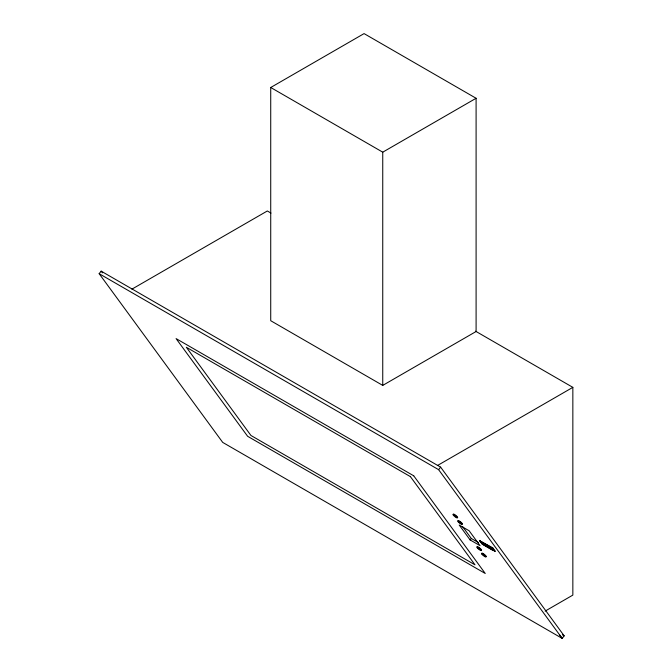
<?xml version="1.0" encoding="UTF-8"?>
<svg xmlns="http://www.w3.org/2000/svg" width="672" height="672" viewBox="0 0 672 672"><rect width="100%" height="100%" fill="white"/><g stroke="black" fill="none" stroke-linecap="round" stroke-linejoin="round"><path stroke-width="1.01" d="M99.154 273.689L101.161 271.152L440.622 467.132L564.186 635.863L562.187 638.4L222.718 442.411L99.154 273.689L438.614 469.669L562.187 638.4M438.614 469.669L440.622 467.132M470.131 539.944L459.203 525.025L469.123 530.754L480.052 545.672L470.131 539.944L471.299 538.474L462.798 526.865M559.507 634.746L562.094 638.282M479.606 540.716L493.038 547.991L494.945 551.317L481.816 543.74L479.606 540.716L492.727 548.293L494.945 551.317M481.816 543.74L483.874 544.446M270.724 87.494L364.073 33.6L476.095 98.272L476.095 331.506L382.746 385.4L270.724 320.72L270.724 87.494L382.746 152.174L476.095 98.272M131.905 289.162L267.33 210.974L270.967 213.074M437.422 465.545L572.846 387.358L572.846 595.106L545.152 611.1M475.549 331.187L572.846 387.358M481.278 542.06L491.19 547.781L493.231 550.57L483.319 544.849L479.909 540.414M493.5 550.007L495.247 551.015M471.299 538.474L478.514 542.64M562.372 634.813L564.186 635.863M479.816 540.515L482.16 543.581M101.161 271.152L102.396 272.84M382.746 152.174L382.746 385.4M458.59 521.564A2.764 0.554 38.4 0 1 458.9 520.766A2.764 0.554 38.4 0 1 462.084 523.312A2.764 0.554 38.4 0 1 461.219 523.664M460.11 522.917A2.764 0.554 38.4 0 1 459.026 522.01M453.331 514.382A2.764 0.554 38.4 0 1 455.876 515.424A2.764 0.554 38.4 0 1 457.321 517.566M455.935 516.852A2.764 0.554 38.4 0 1 455.364 516.44M482.118 553.745A2.764 0.554 38.4 0 1 483.076 553.51A2.764 0.554 38.4 0 1 486.032 555.996A2.764 0.554 38.4 0 1 485.075 556.231M483.395 555.038A2.764 0.554 38.4 0 1 482.446 554.131M477.372 547.26A2.764 0.554 38.4 0 1 478.162 546.932A2.764 0.554 38.4 0 1 481.076 549.268A2.764 0.554 38.4 0 1 480.799 549.998M480.329 549.755A2.764 0.554 38.4 0 1 479.783 549.419M479.212 549.007A2.764 0.554 38.4 0 1 478.649 548.554M413.717 475.801L176.089 338.604L247.624 436.288L485.251 573.476L413.717 475.801M410.39 476.616L186.346 347.264L250.942 435.473L474.986 564.824L410.39 476.616M458.304 521.934A2.764 0.554 38.4 0 0 462.017 524.437A2.764 0.554 38.4 0 0 459.472 521.648A2.764 0.554 38.4 0 0 458.304 521.934M453.558 515.458A2.764 0.554 38.4 0 0 457.271 517.952A2.764 0.554 38.4 0 0 454.726 515.164A2.764 0.554 38.4 0 0 453.558 515.458M482.152 554.501A2.764 0.554 38.4 0 0 485.873 557.004A2.764 0.554 38.4 0 0 483.319 554.215A2.764 0.554 38.4 0 0 482.152 554.501M477.406 548.024A2.764 0.554 38.4 0 0 481.127 550.519A2.764 0.554 38.4 0 0 478.573 547.73A2.764 0.554 38.4 0 0 477.406 548.024"/></g></svg>
